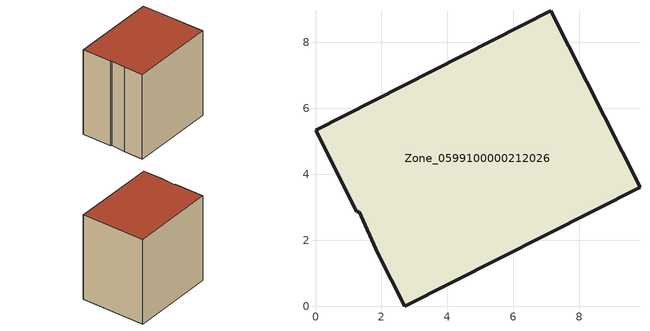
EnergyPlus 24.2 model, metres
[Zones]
Zone_0599100000212026
 floor ground (C_G): 1.89,1.6 1.33,2.86 1.25,2.86 0,5.34 7.14,8.96 9.85,3.61 2.7,0 z3.41
 wall outside (C_F): 9.85,3.61 7.14,8.96 0,5.34 1.25,2.86 1.33,2.86 1.89,1.6 2.7,0 9.85,3.61 z3.41:11.56
 roof outside (C_R): 1.89,1.6 2.7,0 9.85,3.61 7.14,8.96 0,5.34 1.25,2.86 1.33,2.86 z11.56
[BUILDING]
Pand.0599100000212026: North Axis=0; Terrain=City; Loads Convergence Tolerance Value=0.04; Temperature Convergence Tolerance Value=0.4; Solar Distribution=FullExterior; Maximum Number of Warmup Days=25; Minimum Number of Warmup Days=1
[Site:Location]
Rotterdam.The.Hague.AP_ZH_NLD Design_Conditions: Latitude=51.96; Longitude=4.45; Time Zone=1; Elevation=-4.5
[SITE:GROUNDTEMPERATURE:BUILDINGSURFACE]
18, 18, 18, 18, 18, 18, 18, 18, 18, 18, 18, 18
[MATERIAL] Thermal Absorptance=0.9; Solar Absorptance=0.7; Visible Absorptance=0.7
Name | Roughness | Thickness | Conductivity | Density | Specific Heat
G.TC.1946 | MediumSmooth | 0.15 | 1 | 540 | 1210
F.TC.1946 | Rough | 0.3 | 0.857143 | 1920 | 840
R.TC.1946 | MediumRough | 0.2 | 0.909091 | 1500 | 1000
[CONSTRUCTION]
C_G: G.TC.1946
C_F: F.TC.1946
C_R: R.TC.1946
[ZONE]
Zone_0599100000212026: Type=1; Multiplier=1; Ceiling Height=Autocalculate; Volume=Autocalculate; Floor Area=autocalculate; Part of Total Floor Area=Yes
[ZONEINFILTRATION:DESIGNFLOWRATE]
Infil_Zone_0599100000212026: Zone or ZoneList or Space or SpaceList=Zone_0599100000212026; Schedule=AlwaysOn; Design Flow Rate Calculation Method=Flow/Area; Flow Rate per Floor Area=0.003; Constant Term Coefficient=1; Temperature Term Coefficient=0; Velocity Term Coefficient=0; Velocity Squared Term Coefficient=0
[HVACTEMPLATE:ZONE:IDEALLOADSAIRSYSTEM]
Zone_0599100000212026: Maximum Heating Supply Air Temperature=50; Minimum Cooling Supply Air Temperature=13; Maximum Heating Supply Air Humidity Ratio=0.0156; Minimum Cooling Supply Air Humidity Ratio=0.0077; Heating Limit=NoLimit; Cooling Limit=NoLimit; Dehumidification Control Type=ConstantSensibleHeatRatio; Cooling Sensible Heat Ratio=0.7; Dehumidification Setpoint=60; Humidification Control Type=None; Humidification Setpoint=30; Outdoor Air Method=None; Outdoor Air Flow Rate per Person=0.00944; Outdoor Air Flow Rate per Zone Floor Area=0; Outdoor Air Flow Rate per Zone=0; Demand Controlled Ventilation Type=None; Outdoor Air Economizer Type=NoEconomizer; Heat Recovery Type=None; Sensible Heat Recovery Effectiveness=0.7; Latent Heat Recovery Effectiveness=0.65
[ZONECONTROL:THERMOSTAT]
ThermostatControl_Zone_0599100000212026: Zone or ZoneList=Zone_0599100000212026; Control Type Schedule=DualSetpointControlType; Control 1=Thermostat_Zone_0599100000212026; Temperature Difference Between Cutout And Setpoint=0
[THERMOSTATSETPOINT:DUALSETPOINT]
Thermostat_Zone_0599100000212026: Heating Setpoint Temperature Schedule=HeatingSetpoint_Zone_0599100000212026; Cooling Setpoint Temperature Schedule=CoolingSetpoint_Zone_0599100000212026
[SCHEDULE:COMPACT]
HeatingSetpoint_Zone_0599100000212026: Through: 12/31, For: AllDays, Until: 24:00, 21
CoolingSetpoint_Zone_0599100000212026: Through: 12/31, For: AllDays, Until: 24:00, 24
DualSetpointControlType: Through: 12/31, For: AllDays, Until: 24:00, 4
AlwaysOn: Through: 12/31, For: AllDays, Until: 24:00, 1
